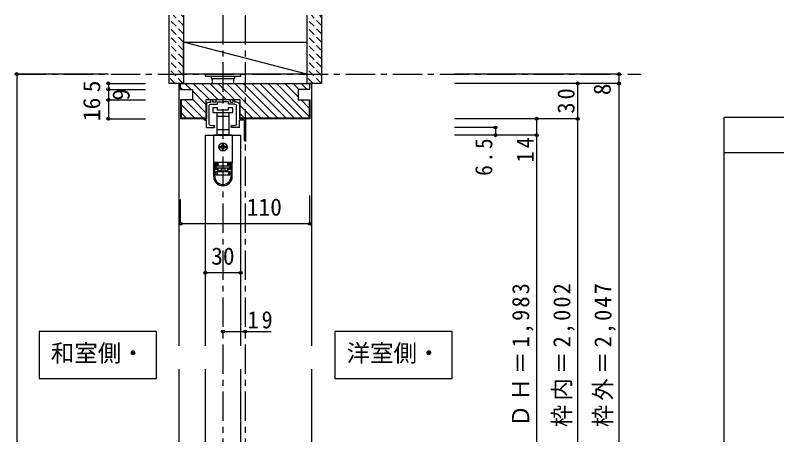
# Model space of a CAD drawing. Units: millimetres at full size, sheet at 1:5; details may follow other scales. Extents: x -973 to 977, y -701 to 696.
# Drawn here: x -567 to 82, y -359 to -2 of the extents above; entities that cross this region are included whole.
import ezdxf
from ezdxf.enums import TextEntityAlignment as Align

# ---------------------------------------------------------------- set-up
doc = ezdxf.new("R2010")
doc.units = ezdxf.units.MM
doc.header["$LTSCALE"] = 5
doc.header["$PDMODE"] = 32
doc.header["$PDSIZE"] = 2.5
doc.linetypes.add('CHAIN1', pattern=[8, 5, -1, 1, -1])
doc.linetypes.add('DASHED1', pattern=[1.8, 1.2, -0.6])
for name, color, linetype in [('0-1_通り芯', 4, 'CHAIN1'), ('0-2_柱', 7, 'Continuous'), ('0-3_仕上げ', 2, 'Continuous'), ('0-4_枠', 3, 'Continuous'), ('0-6_扉', 6, 'Continuous'), ('0-7_金物', 7, 'Continuous'), ('0-A_文字', 7, 'Continuous'), ('0-B_寸法', 7, 'Continuous'), ('0-C_ハッチ', 4, 'DASHED1')]:
    doc.layers.add(name, color=color, linetype=linetype)
doc.styles.add('ＭＳ ゴシック', font='')
doc.styles.get('ＭＳ ゴシック').set_extended_font_data('MS Gothic')

# ---------------------------------------------------------------- blocks, each defined once
blk = doc.blocks.new('下荷重(戸車)')
at = {"layer": '0-7_金物'}
for p, q in [((8.5, 37.107), (4.5, 37.107)), ((5.25, 30.107), (5.25, 33.107)), ((-5.25, 30.107), (0, 30.107)), ((0, 30.107), (5.25, 30.107)), ((5.25, 18.507), (5.25, 30.107)), ((7.9, 13.807), (-7.9, 13.807)), ((-7.9, 13.807), (-7.9, -9.493)), ((0, 18.507), (-5.25, 18.507)), ((-5.25, 18.507), (-5.25, 14.107)), ((-5.25, 14.107), (-4, 14.107)), ((-4, 14.107), (-4, 13.807)), ((4, 14.107), (-4, 14.107)), ((5.25, 18.507), (0, 18.507)), ((4, 14.107), (5.25, 14.107)), ((4, 13.807), (4, 14.107)), ((5.25, 14.107), (5.25, 18.507)), ((7.9, 13.807), (7.9, -9.493)), ((-1.5, 4.307), (-2.5, 4.307)), ((-2.5, 3.307), (-1.5, 3.307)), ((-0.5, 6.307), (-0.5, 5.307)), ((-0.5, 2.307), (-0.5, 1.307)), ((0.5, 5.307), (0.5, 6.307)), ((0.5, 1.307), (0.5, 2.307)), ((2.5, 4.307), (1.5, 4.307)), ((1.5, 3.307), (2.5, 3.307)), ((7.9, -9.493), (-7.9, -9.493)), ((-7.9, -9.493), (-7.9, -9.593)), ((-6.9, -9.593), (-7.9, -9.593)), ((-7.9, -9.593), (-7.9, -21.293)), ((-4.2, -9.593), (-6.9, -9.593)), ((-6.9, -21.293), (-6.9, -9.593)), ((-6.1, -10.593), (-6.1, -15.293)), ((-6.1, -10.593), (-4.2, -10.593)), ((-5.9, -11.693), (-5.9, -12.193)), ((-4, -11.693), (-5.9, -11.693)), ((-5.9, -12.193), (5.9, -12.193)), ((-5.9, -14.193), (-5.9, -12.193)), ((-4.9, -9.593), (-4.9, -9.493)), ((-4.2, -9.593), (-4.2, -10.593)), ((-4, -11.693), (-4, -9.493)), ((4, -9.493), (4, -11.693)), ((5.9, -11.693), (4, -11.693)), ((6.9, -9.593), (4.2, -9.593)), ((4.2, -10.593), (4.2, -9.593)), ((4.2, -11.593), (4.2, -10.593)), ((4.2, -10.593), (6.1, -10.593)), ((6.1, -11.593), (4.2, -11.593)), ((4.9, -9.493), (4.9, -9.593)), ((5.9, -12.193), (5.9, -11.693)), ((5.9, -12.193), (5.9, -14.193)), ((6.1, -15.293), (6.1, -10.593)), ((6.9, -9.593), (6.9, -21.293)), ((7.9, -9.593), (6.9, -9.593)), ((7.9, -9.493), (7.9, -9.593)), ((7.9, -21.293), (7.9, -9.593)), ((-6.1, -14.293), (-4.2, -14.293)), ((-4.2, -15.293), (-6.1, -15.293)), ((5.9, -14.193), (-5.9, -14.193)), ((-5.9, -17.193), (-4.9, -17.193)), ((-4.9, -17.193), (4.9, -17.193)), ((-4.9, -17.193), (-4.9, -20.193)), ((-4.2, -14.293), (-4.2, -15.293)), ((-4.2, -15.293), (-4.2, -17.193)), ((-4, -16.193), (-4, -14.193)), ((-1.5, -14.193), (-1.5, -17.193)), ((1.5, -14.193), (1.5, -17.193)), ((1.5, -16.193), (4, -16.193)), ((6.1, -15.293), (4.2, -15.293)), ((4.2, -17.193), (4.2, -15.293)), ((4.9, -17.193), (5.9, -17.193)), ((5.9, -17.193), (5.9, -20.193)), ((4.9, -20.193), (-4.9, -20.193))]:
    blk.add_line(p, q, dxfattribs=at)
for points in [[(-8.5, 33.107), (0, 33.107), (8.5, 33.107), (8.5, 37.107)], [(4.5, 37.107), (4.5, 35.107), (-4.5, 35.107), (-4.5, 37.107), (-8.5, 37.107), (-8.5, 33.107)], [(-5.25, 33.107), (-5.25, 30.107), (-5.25, 18.507)], [(-4.2, -10.593), (-4.2, -11.593), (-6.1, -11.593)], [(-4.9, -20.193), (-5.9, -20.193), (-5.9, -17.193)], [(-4, -17.193), (-4, -16.193), (-1.5, -16.193)], [(4, -14.193), (4, -16.193), (4, -17.193)], [(4.2, -15.293), (4.2, -14.293), (6.1, -14.293)], [(5.9, -20.193), (4.9, -20.193), (4.9, -17.193)]]:
    blk.add_lwpolyline(points, dxfattribs=at)
blk.add_circle((0, 3.807), 3.5, dxfattribs=at)
for centre, radius, start, end in [((0, 6.307), 0.5, 90, 180), ((0, 6.307), 0.5, 0, 90), ((-2.5, 3.807), 0.5, 90, 180), ((-2.5, 3.807), 0.5, 180, 270), ((-1.5, 5.307), 1, 270, 0), ((-1.5, 2.307), 1, 0, 90), ((0, 1.307), 0.5, 180, 270), ((0, 1.307), 0.5, 270, 0), ((1.5, 5.307), 1, 180, 270), ((1.5, 2.307), 1, 90, 180), ((2.5, 3.807), 0.5, 0, 90), ((2.5, 3.807), 0.5, 270, 0), ((0, -21.293), 7.9, 180, 0), ((0, -21.293), 6.9, 180, 0)]:
    blk.add_arc(centre, radius, start, end, dxfattribs=at)
blk = doc.blocks.new('03')
at = {"layer": '0-B_寸法'}
for p, q in [((-11.079, 7.476), (-9.529, 7.476)), ((-9.229, 7.776), (-9.229, 9.176)), ((-8.029, 9.476), (-8.929, 9.476)), ((-7.729, 7.776), (-7.729, 9.176)), ((-5.529, 7.476), (-7.429, 7.476)), ((-5.229, 9.176), (-5.229, 7.776)), ((-4.929, 9.476), (6.771, 9.476)), ((-3.729, 6.276), (-3.729, 7.676)), ((-3.429, 7.976), (0.621, 7.976)), ((0.921, 8.276), (0.621, 7.976)), ((0.921, 8.276), (1.221, 7.976)), ((5.271, 7.976), (1.221, 7.976)), ((5.571, 6.276), (5.571, 7.676)), ((7.071, 9.176), (7.071, 7.776)), ((7.371, 7.476), (9.271, 7.476)), ((9.571, 7.776), (9.571, 9.176)), ((9.871, 9.476), (10.771, 9.476)), ((11.071, 7.776), (11.071, 9.176)), ((12.921, 7.476), (11.371, 7.476)), ((-13.079, 5.476), (-13.079, -6.524)), ((-10.679, -11.096), (-10.679, 4.476)), ((-9.229, 5.976), (-4.029, 5.976)), ((11.071, 5.976), (5.871, 5.976)), ((12.521, -11.096), (12.521, 4.476)), ((14.921, 5.476), (14.921, -6.524)), ((-18.679, -25.124), (-18.679, -7.024)), ((-18.179, -6.524), (-13.079, -6.524)), ((-17.479, -25.124), (-17.479, -8.224)), ((-16.979, -7.724), (-13.079, -7.724)), ((-13.079, -13.724), (-13.079, -7.724)), ((-6.229, -13.724), (-6.229, -12.649)), ((8.071, -13.724), (8.071, -12.649)), ((16.321, -6.524), (14.921, -6.524)), ((16.321, -7.724), (14.921, -7.724)), ((14.921, -13.724), (14.921, -7.724)), ((-12.779, -14.024), (-6.529, -14.024)), ((14.621, -14.024), (8.371, -14.024))]:
    blk.add_line(p, q, dxfattribs=at)
for centre, radius, start, end in [((-11.079, 5.476), 2, 90, 180), ((-9.529, 7.776), 0.3, 270, 0), ((-8.929, 9.176), 0.3, 90, 180), ((-8.029, 9.176), 0.3, 0, 90), ((-7.429, 7.776), 0.3, 180, 270), ((-5.529, 7.776), 0.3, 270, 0), ((-4.929, 9.176), 0.3, 90, 180), ((-3.429, 7.676), 0.3, 90, 180), ((5.271, 7.676), 0.3, 0, 90), ((6.771, 9.176), 0.3, 0, 90), ((7.371, 7.776), 0.3, 180, 270), ((9.271, 7.776), 0.3, 270, 0), ((9.871, 9.176), 0.3, 90, 180), ((10.771, 9.176), 0.3, 0, 90), ((11.371, 7.776), 0.3, 180, 270), ((12.921, 5.476), 2, 0, 90), ((-9.229, 4.476), 1.5, 90, 180), ((-4.029, 6.276), 0.3, 270, 0), ((5.871, 6.276), 0.3, 180, 270), ((11.071, 4.476), 1.5, 0, 90), ((-18.179, -7.024), 0.5, 90, 180), ((-16.979, -8.224), 0.5, 90, 180), ((-9.679, -11.096), 1, 180, 243.25632), ((-7.879, -7.524), 5, 243.25632, 284.75682), ((-6.529, -12.649), 0.3, 0, 104.75682), ((8.371, -12.649), 0.3, 75.24318, 180), ((9.721, -7.524), 5, 255.24318, 296.74368), ((11.521, -11.096), 1, 296.74368, 0), ((16.321, -7.124), 0.6, 0, 90), ((16.321, -7.124), 0.6, 270, 0), ((-12.779, -13.724), 0.3, 180, 270), ((-6.529, -13.724), 0.3, 270, 0), ((8.371, -13.724), 0.3, 180, 270), ((14.621, -13.724), 0.3, 270, 0), ((-18.079, -25.124), 0.6, 180, 0)]:
    blk.add_arc(centre, radius, start, end, dxfattribs=at)

msp = doc.modelspace()

# ---------------------------------------------------------------- linework, layer by layer
at = {"layer": '0-1_通り芯'}
for p, q in [((-389.847, -2.5), (-389.847, -567.5)), ((-370.847, -2.5), (-370.847, -577.5)), ((-565.347, -52.5), (-33.847, -52.5))]:
    msp.add_line(p, q, dxfattribs=at)
at = {"layer": '0-2_柱'}
msp.add_line((-318.347, -52.5), (-423.347, -25.5), dxfattribs=at)
msp.add_lwpolyline([(-423.347, -52.5), (-423.347, -25.5), (-318.347, -25.5), (-318.347, -52.5)], close=True, dxfattribs=at)
at = {"layer": '0-3_仕上げ'}
for p, q in [((-435.847, -2.5), (-435.847, -60.5)), ((-423.347, -2.5), (-423.347, -60.5)), ((-318.347, -2.5), (-318.347, -60.5)), ((-305.847, -2.5), (-305.847, -60.5)), ((-423.347, -60.5), (-435.847, -60.5)), ((-305.847, -60.5), (-318.347, -60.5))]:
    msp.add_line(p, q, dxfattribs=at)
at = {"layer": '0-4_枠', "color": 4}
for p, q in [((-427.347, -60.5), (-427.347, -283.5)), ((-425.847, -60.5), (-427.347, -60.5)), ((-315.847, -60.5), (-314.347, -60.5)), ((-314.347, -60.5), (-314.347, -283.5)), ((-427.347, -303.5), (-427.347, -555.5)), ((-314.347, -303.5), (-314.347, -555.5))]:
    msp.add_line(p, q, dxfattribs=at)
at = {"layer": '0-4_枠'}
for p, q in [((-425.847, -60.5), (-315.847, -60.5)), ((-425.847, -65.5), (-425.847, -60.5)), ((-315.847, -65.5), (-315.847, -60.5)), ((-425.847, -65.5), (-415.847, -65.5)), ((-415.847, -65.5), (-415.847, -74.5)), ((-315.847, -65.5), (-325.847, -65.5)), ((-325.847, -65.5), (-325.847, -74.5)), ((-415.847, -74.5), (-425.847, -74.5)), ((-425.847, -74.5), (-425.847, -90.5)), ((-425.347, -74.5), (-425.347, -90)), ((-375.447, -74.5), (-404.247, -74.5)), ((-375.447, -74.5), (-375.447, -90.5)), ((-316.347, -74.5), (-316.347, -90)), ((-404.247, -90), (-425.347, -90)), ((-316.347, -90), (-375.447, -90)), ((-315.847, -90.5), (-375.447, -90.5))]:
    msp.add_line(p, q, dxfattribs=at)
for points in [[(-404.247, -74.5), (-404.247, -90.5), (-425.847, -90.5)], [(-325.847, -74.5), (-315.847, -74.5), (-315.847, -90.5)]]:
    msp.add_lwpolyline(points, dxfattribs=at)
at = {"layer": '0-6_扉'}
for p, q in [((-404.847, -104.5), (-404.847, -283.5)), ((-404.847, -104.5), (-374.847, -104.5)), ((-374.847, -104.5), (-374.847, -283.5)), ((-404.847, -303.5), (-404.847, -547.5)), ((-374.847, -303.5), (-374.847, -547.5))]:
    msp.add_line(p, q, dxfattribs=at)
at = {"layer": '0-7_金物'}
for p, q in [((-374.847, -52.5), (-404.847, -52.5)), ((-404.847, -52.5), (-404.847, -54.5)), ((-374.847, -54.5), (-404.847, -54.5)), ((-399.847, -54.5), (-399.847, -56.5)), ((-379.847, -56.5), (-399.847, -56.5)), ((-398.847, -60.5), (-398.847, -56.5)), ((-380.847, -56.5), (-380.847, -60.5)), ((-379.847, -54.5), (-379.847, -56.5)), ((-374.847, -52.5), (-374.847, -54.5))]:
    msp.add_line(p, q, dxfattribs=at)
at = {"layer": '0-A_文字', "color": 3}
for p, q in [((436.653, -89.5), (36.653, -89.5)), ((436.653, -119.5), (36.653, -119.5))]:
    msp.add_line(p, q, dxfattribs=at)
at = {"layer": '0-A_文字'}
for p, q in [((-546.347, -271.5), (-546.347, -311.5)), ((-446.347, -271.5), (-546.347, -271.5)), ((-446.347, -311.5), (-446.347, -271.5)), ((-294.597, -271.5), (-294.597, -311.5)), ((-194.597, -271.5), (-294.597, -271.5)), ((-194.597, -311.5), (-194.597, -271.5)), ((-546.347, -311.5), (-446.347, -311.5)), ((-294.597, -311.5), (-194.597, -311.5))]:
    msp.add_line(p, q, dxfattribs=at)
at = {"layer": '0-A_文字', "color": 3}
msp.add_lwpolyline([(436.653, -89.5), (436.653, -567.5), (36.653, -567.5), (36.653, -89.5)], dxfattribs=at)
at = {"layer": '0-B_寸法', "color": 4}
for p, q in [((-52.847, -52.5), (-192.847, -52.5)), ((-52.847, -52.5), (-52.847, -60.5)), ((-487.347, -60.5), (-487.347, -65.5)), ((-487.347, -60.5), (-455.847, -60.5)), ((-52.847, -60.5), (-192.847, -60.5)), ((-87.847, -567.5), (-87.847, -60.5)), ((-52.847, -60.5), (-52.847, -567.5)), ((-487.347, -65.5), (-487.347, -74.5)), ((-487.347, -65.5), (-455.847, -65.5)), ((-487.347, -74.5), (-487.347, -90.5)), ((-487.347, -74.5), (-455.847, -74.5)), ((-487.347, -90.5), (-455.847, -90.5)), ((-87.847, -90.5), (-192.847, -90.5)), ((-122.847, -90.5), (-122.847, -547.5)), ((-157.847, -98), (-192.847, -98)), ((-157.847, -98), (-157.847, -104.5)), ((-122.847, -104.5), (-192.847, -104.5)), ((-425.847, -179.804), (-425.847, -159.246)), ((-315.847, -179.804), (-315.847, -155.746)), ((-315.847, -179.804), (-425.847, -179.804)), ((-374.847, -221.5), (-404.847, -221.5)), ((-389.847, -271.5), (-348.847, -271.5))]:
    msp.add_line(p, q, dxfattribs=at)
msp.add_lwpolyline([(-487.347, -52.5), (-565.347, -52.5), (-565.347, -567.5)], dxfattribs=at)
at = {"layer": '0-B_寸法'}
for p in [(-565.347, -52.5), (-52.847, -52.5), (-487.347, -60.5), (-487.347, -65.5), (-87.847, -60.5), (-52.847, -60.5), (-487.347, -74.5), (-487.347, -90.5), (-122.847, -90.5), (-87.847, -90.5), (-157.847, -98), (-157.847, -104.5), (-122.847, -104.5), (-425.847, -179.804), (-315.847, -179.804), (-404.847, -221.5), (-374.847, -221.5), (-389.847, -271.5), (-370.847, -271.5)]:
    msp.add_point(p, dxfattribs=at)
at = {"layer": '0-C_ハッチ'}
for p, q in [((-423.347, -18.292), (-435.847, -5.792)), ((-423.347, -11.22), (-432.067, -2.5)), ((-423.347, -4.149), (-424.996, -2.5)), ((-305.847, -18.292), (-318.347, -5.792)), ((-305.847, -11.22), (-314.567, -2.5)), ((-305.847, -4.149), (-307.496, -2.5)), ((-423.347, -25.363), (-435.847, -12.863)), ((-305.847, -25.363), (-318.347, -12.863)), ((-423.347, -32.434), (-435.847, -19.934)), ((-305.847, -32.434), (-318.347, -19.934)), ((-423.347, -39.505), (-435.847, -27.005)), ((-305.847, -39.505), (-318.347, -27.005)), ((-423.347, -46.576), (-435.847, -34.076)), ((-305.847, -46.576), (-318.347, -34.076)), ((-423.347, -53.647), (-435.847, -41.147)), ((-305.847, -53.647), (-318.347, -41.147)), ((-423.565, -60.5), (-435.847, -48.218)), ((-306.065, -60.5), (-318.347, -48.218)), ((-430.636, -60.5), (-435.847, -55.289)), ((-313.136, -60.5), (-318.347, -55.289))]:
    msp.add_line(p, q, dxfattribs=at)
at = {"layer": '0-C_ハッチ', "linetype": 'Continuous'}
for p, q in [((-424.187, -65.5), (-425.847, -63.84)), ((-417.115, -65.5), (-422.115, -60.5)), ((-401.044, -74.5), (-415.044, -60.5)), ((-393.973, -74.5), (-407.973, -60.5)), ((-386.902, -74.5), (-400.902, -60.5)), ((-379.831, -74.5), (-393.831, -60.5)), ((-357.26, -90), (-386.76, -60.5)), ((-350.189, -90), (-379.689, -60.5)), ((-343.118, -90), (-372.618, -60.5)), ((-336.047, -90), (-365.547, -60.5)), ((-328.976, -90), (-358.476, -60.5)), ((-321.905, -90), (-351.405, -60.5)), ((-316.347, -88.487), (-344.334, -60.5)), ((-325.847, -71.916), (-337.263, -60.5)), ((-325.192, -65.5), (-330.192, -60.5)), ((-318.121, -65.5), (-323.121, -60.5)), ((-316.049, -60.5), (-315.847, -60.703)), ((-404.247, -78.369), (-415.847, -66.769)), ((-406.758, -90), (-422.258, -74.5)), ((-404.247, -85.44), (-415.847, -73.84)), ((-316.347, -81.416), (-323.263, -74.5)), ((-413.829, -90), (-425.347, -78.482)), ((-375.447, -78.884), (-364.331, -90)), ((-420.9, -90), (-425.347, -85.553)), ((-371.402, -90), (-375.447, -85.955))]:
    msp.add_line(p, q, dxfattribs=at)

# ---------------------------------------------------------------- block references
at = {"layer": '0-7_金物', "xscale": -1}
msp.add_blockref('03', (-388.926, -83.976), dxfattribs=at)
at = {"layer": '0-7_金物'}
msp.add_blockref('下荷重(戸車)', (-389.847, -118.307), dxfattribs=at)

# ---------------------------------------------------------------- texts
at = {"layer": '0-A_文字', "style": 'ＭＳ ゴシック'}
for s, p in [('和室側・', (-536.347, -301.5)), ('洋室側・', (-284.597, -301.5))]:
    msp.add_text(s, height=14.66, dxfattribs=at).set_placement(p, align=Align.BOTTOM_LEFT)
at = {"layer": '0-B_寸法', "style": 'ＭＳ ゴシック'}
for s, p in [('5', (-489.847, -68)), ('8', (-55.347, -70.5)), ('9', (-464.847, -75)), ('16', (-489.847, -92.5))]:
    msp.add_text(s, height=14.66, rotation=90, dxfattribs=at).set_placement(p, align=Align.BOTTOM_LEFT)
for s, p in [('110', (-369.552, -177.304)), ('30', (-399.847, -219))]:
    msp.add_text(s, height=14.66, dxfattribs=at).set_placement(p, align=Align.BOTTOM_LEFT)
at = {"layer": '0-B_寸法', "char_height": 14.66, "attachment_point": 7, "rotation": 90, "style": 'ＭＳ ゴシック'}
for s, insert in [('\\T1.27;\\W0.95;30', (-90.347, -86.125)), ('\\T1.27;\\W0.9;6.5', (-160.347, -139)), ('\\T1.27;\\W0.95;14', (-125.347, -127.75)), ('\\T1.19;\\W0.95;ＤＨ＝1,983', (-125.347, -352.75)), ('\\T1.19;\\W0.95;枠内＝2,002', (-90.347, -352.75)), ('\\T1.19;\\W0.95;枠外＝2,047', (-55.347, -352.75))]:
    msp.add_mtext(s, dxfattribs=dict(at, insert=insert))
at = {"layer": '0-B_寸法', "insert": (-368.972, -269), "char_height": 14.66, "attachment_point": 7, "style": 'ＭＳ ゴシック'}
msp.add_mtext('\\T1.27;\\W0.95;19', dxfattribs=at)

doc.saveas('drawing.dxf')
